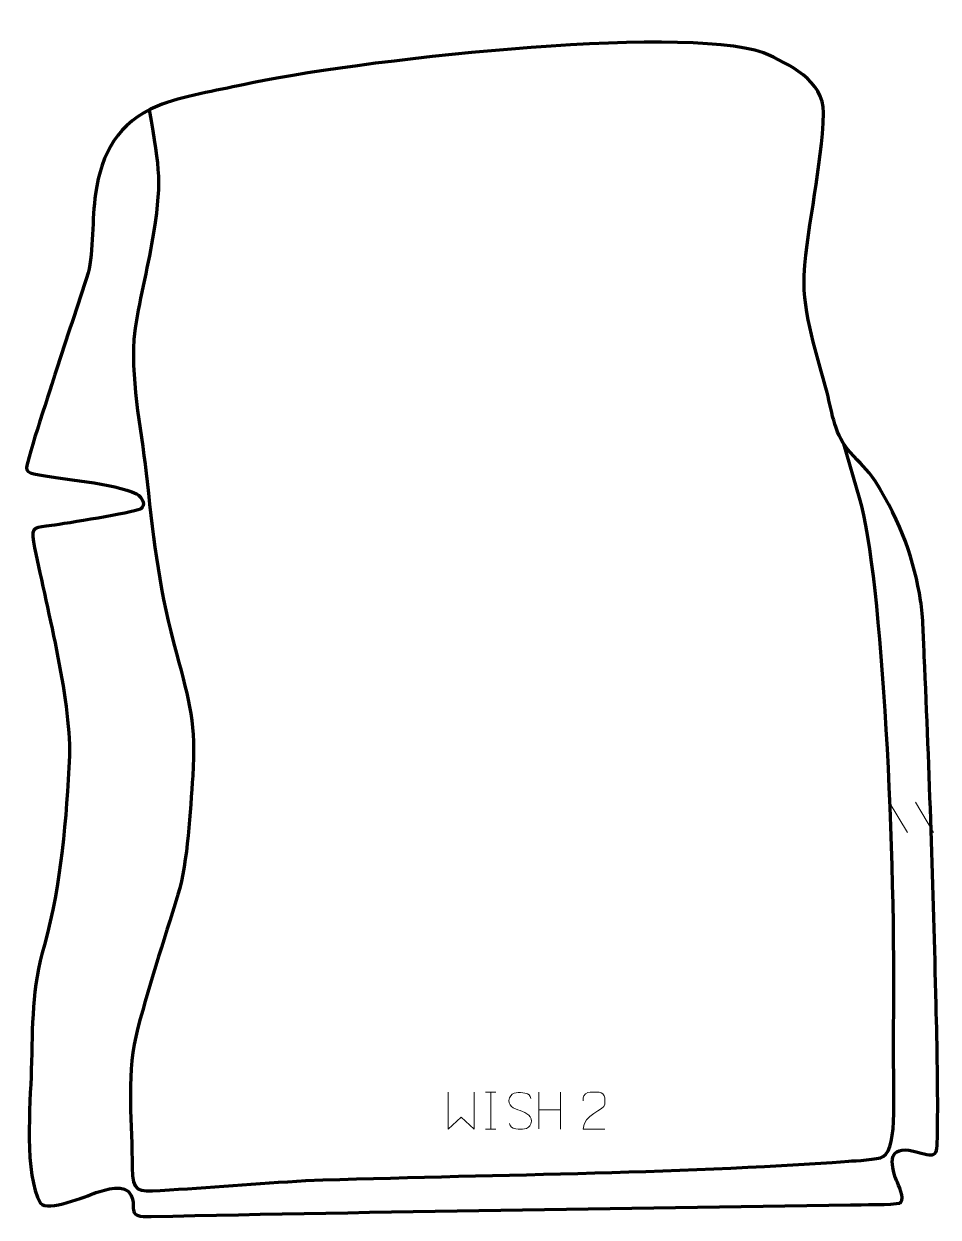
# Model space of a CAD drawing. Header units: millimetres. Extents: x -311 to 309, y -403 to 406.
import ezdxf

# ---------------------------------------------------------------- set-up
doc = ezdxf.new("R2010")
doc.units = ezdxf.units.MM
doc.header["$MEASUREMENT"] = 0
doc.layers.add('layer 1', color=7, linetype='Continuous')
doc.layers.add('layer 2', color=7, linetype='Continuous')

msp = doc.modelspace()

# ---------------------------------------------------------------- linework, layer by layer
at = {"layer": 'layer 1', "color": 140, "lineweight": 158}
msp.add_open_spline([(-225.6467, 347.3719), (-218.7486, 305.1631), (-216.5797, 299.9003), (-224.0211, 256.3116), (-224.0211, 256.3116), (-227.7697, 235.5406), (-233.9162, 212.2303), (-236.0888, 191.6364), (-236.0888, 191.6364), (-238.0336, 161.1403), (-230.2647, 126.2405), (-227.0446, 95.416), (-227.0446, 95.416), (-222.7288, 53.6157), (-218.3994, 19.6769), (-207.2333, -21.1527), (-207.2333, -21.1527), (-198.3102, -53.7447), (-193.7923, -69.4191), (-196.2042, -103.9205), (-196.2042, -103.9205), (-197.8396, -127.6757), (-199.4107, -161.8543), (-206.1917, -184.4445), (-206.1917, -184.4445), (-215.7567, -216.1071), (-227.0843, -248.7173), (-234.7702, -280.7631), (-234.7702, -280.7631), (-241.092, -309.1729), (-237.237, -340.7208), (-237.2462, -369.7461), (-237.2462, -369.7461), (-237.2514, -385.8772), (-233.3937, -386.0166), (-218.1904, -385.0179), (-218.1904, -385.0179), (-185.2688, -382.8552), (-152.3612, -380.3724), (-119.4205, -378.241), (-119.4205, -378.241), (2.5702, -374.0953), (127.2262, -373.9356), (248.7757, -365.1332), (248.7757, -365.1332), (252.8564, -364.8377), (268.6694, -364.172), (271.8919, -362.071), (271.8919, -362.071), (282.6389, -355.0639), (278.2491, -319.821), (278.9727, -274.2651), (278.9727, -274.2651), (280.7806, -160.4476), (271.7939, 29.9451), (255.93, 84.3657), (255.93, 84.3657), (255.93, 84.3657), (245.2346, 121.0557), (245.2346, 121.0557)], degree=3, knots=[0, 0, 0, 0, 0.0625, 0.0625, 0.0625, 0.0625, 0.125, 0.125, 0.125, 0.125, 0.1875, 0.1875, 0.1875, 0.1875, 0.25, 0.25, 0.25, 0.25, 0.3125, 0.3125, 0.3125, 0.3125, 0.375, 0.375, 0.375, 0.375, 0.4375, 0.4375, 0.4375, 0.4375, 0.5, 0.5, 0.5, 0.5, 0.5625, 0.5625, 0.5625, 0.5625, 0.625, 0.625, 0.625, 0.625, 0.6875, 0.6875, 0.6875, 0.6875, 0.75, 0.75, 0.75, 0.75, 0.8125, 0.8125, 0.8125, 0.8125, 0.875, 0.875, 0.875, 0.875, 1, 1, 1, 1], dxfattribs=at)
at = {"layer": 'layer 1', "color": 250, "lineweight": 9}
for points in [[(276.0809, -121.8455), (276.0809, -121.8455), (288.4452, -142.3897), (288.4452, -142.3897)], [(293.8108, -121.8455), (293.8108, -121.8455), (306.1751, -142.3897), (306.1751, -142.3897)], [(2.2734, -318.4062), (2.2734, -318.4062), (9.4415, -318.4062), (9.4415, -318.4062)], [(5.8574, -318.4062), (5.8574, -318.4062), (5.8574, -343.3597), (5.8574, -343.3597)], [(38.5358, -318.4062), (38.5358, -318.4062), (38.5358, -343.1837), (38.5358, -343.1837)], [(53.1791, -318.4062), (53.1791, -318.4062), (53.1791, -343.3597), (53.1791, -343.3597)], [(38.5358, -330.2885), (38.5358, -330.2885), (53.1791, -330.2881), (53.1791, -330.2881)], [(2.2734, -343.3597), (2.2734, -343.3597), (9.4415, -343.3597), (9.4415, -343.3597)]]:
    msp.add_open_spline(points, degree=3, dxfattribs=at)
for points, knots in [([(-22.9851, -318.404), (-22.9851, -318.404), (-22.9851, -343.362), (-22.9851, -343.362), (-22.9851, -343.362), (-22.9851, -343.362), (-14.1424, -335.2973), (-14.1424, -335.2973), (-14.1424, -335.2973), (-14.1424, -335.2973), (-5.3, -343.3614), (-5.3, -343.3614), (-5.3, -343.3614), (-5.3, -343.3614), (-5.3, -318.404), (-5.3, -318.404)], [0, 0, 0, 0, 0.2, 0.2, 0.2, 0.2, 0.4, 0.4, 0.4, 0.4, 0.6, 0.6, 0.6, 0.6, 1, 1, 1, 1]), ([(25.8575, -330.8829), (21.6092, -329.4125), (16.7011, -327.6167), (18.7062, -322.0964), (18.7062, -322.0964), (20.2097, -317.9565), (25.4233, -318.345), (29.0269, -318.9461), (29.0269, -318.9461), (31.8875, -319.4233), (32.7522, -320.6365), (33.0628, -322.7206)], [0, 0, 0, 0, 0.25, 0.25, 0.25, 0.25, 0.5, 0.5, 0.5, 0.5, 1, 1, 1, 1]), ([(83.2289, -343.3701), (78.3145, -343.3698), (73.4001, -343.3698), (68.486, -343.3701), (68.486, -343.3701), (68.486, -333.4378), (83.137, -330.7966), (83.2289, -326.4863), (83.2289, -326.4863), (83.2286, -325.0622), (83.2286, -323.6385), (83.2289, -322.2152), (83.2289, -322.2152), (83.212, -320.1381), (81.0892, -318.4133), (79.4182, -318.396), (79.4182, -318.396), (77.345, -318.3964), (75.2721, -318.3964), (73.1997, -318.396), (73.1997, -318.396), (71.3776, -318.3795), (68.5529, -320.1716), (68.486, -322.2652), (68.486, -322.2652), (68.486, -322.2652), (68.486, -324.32), (68.486, -324.32)], [0, 0, 0, 0, 0.125, 0.125, 0.125, 0.125, 0.25, 0.25, 0.25, 0.25, 0.375, 0.375, 0.375, 0.375, 0.5, 0.5, 0.5, 0.5, 0.625, 0.625, 0.625, 0.625, 0.75, 0.75, 0.75, 0.75, 1, 1, 1, 1]), ([(25.8575, -330.883), (29.8761, -332.5297), (34.9056, -334.418), (33.0716, -339.7783), (33.0716, -339.7783), (31.6118, -344.0447), (26.701, -343.788), (22.9749, -343.2333), (22.9749, -343.2333), (20.2249, -342.8235), (19.004, -341.61), (18.626, -339.4978)], [0, 0, 0, 0, 0.25, 0.25, 0.25, 0.25, 0.5, 0.5, 0.5, 0.5, 1, 1, 1, 1])]:
    msp.add_open_spline(points, degree=3, knots=knots, dxfattribs=at)
at = {"layer": 'layer 2', "color": 242, "lineweight": 158}
msp.add_open_spline([(283.286, -393.4952), (279.2227, -394.8671), (255.9268, -394.5447), (249.8284, -394.6433), (249.8284, -394.6433), (91.7383, -397.201), (-66.3756, -399.1892), (-224.4455, -402.682), (-224.4455, -402.682), (-241.6626, -403.0624), (-233.9262, -397.6765), (-237.897, -388.4251), (-237.897, -388.4251), (-241.6245, -379.7405), (-255.5456, -384.4897), (-261.8979, -386.4747), (-261.8979, -386.4747), (-268.4366, -388.7975), (-294.5187, -399.7684), (-299.3644, -393.508), (-299.3644, -393.508), (-310.6591, -374.0907), (-306.3439, -326.7067), (-305.64, -303.3135), (-305.64, -303.3135), (-304.7395, -272.8474), (-305.4374, -248.2281), (-296.6806, -218.4161), (-296.6806, -218.4161), (-285.3307, -177.0523), (-281.7736, -133.1021), (-279.7651, -90.35), (-279.7651, -90.35), (-278.8621, -51.003), (-295.9239, 12.7946), (-304.1296, 54.5154), (-304.1296, 54.5154), (-306.2981, 65.5403), (-302.3651, 64.1827), (-291.8945, 65.6175), (-291.8945, 65.6175), (-282.225, 67.048), (-237.5913, 74.1073), (-231.6763, 76.8317), (-231.6763, 76.8317), (-227.3111, 79.3648), (-230.4926, 84.9124), (-234.1831, 87.1507), (-234.1831, 87.1507), (-249.8932, 94.6081), (-285.2905, 96.9638), (-303.856, 100.5913), (-303.856, 100.5913), (-307.6036, 101.3235), (-308.8661, 102.7513), (-308.9115, 104.7878), (-308.9115, 104.7878), (-308.5751, 110.6318), (-291.5684, 161.7608), (-288.9071, 170.0018), (-288.9071, 170.0018), (-281.7117, 192.2832), (-274.2923, 214.5311), (-267.1412, 236.8132), (-267.1412, 236.8132), (-263.2503, 251.5745), (-264.5596, 273.8985), (-262.1029, 290.4773), (-262.1029, 290.4773), (-257.985, 318.2677), (-246.8087, 338.7318), (-220.025, 349.9838), (-220.025, 349.9838), (-203.1159, 356.8396), (-179.9696, 360.3843), (-161.8629, 364.3826), (-161.8629, 364.3826), (-89.7494, 380.4696), (133.2629, 405.6609), (190.7838, 386.1157), (190.7838, 386.1157), (208.0358, 378.3463), (231.6484, 367.5208), (231.5293, 345.3218), (231.5293, 345.3218), (230.2793, 307.4769), (220.9129, 272.1137), (218.3848, 235.1643), (218.3848, 235.1643), (217.3449, 208.6798), (227.39, 181.4185), (233.9333, 155.7865), (233.9333, 155.7865), (237.4427, 141.324), (239.2392, 126.6004), (249.6698, 115.3122), (249.6698, 115.3122), (256.7091, 107.6941), (260.4838, 104.4006), (266.7135, 95.4873), (266.7135, 95.4873), (284.4465, 67.7151), (293.0773, 41.4916), (297.3537, 14.8793), (297.3537, 14.8793), (299.0188, 3.9778), (299.3138, -11.782), (299.8191, -22.9538), (299.8191, -22.9538), (303.3379, -101.3339), (305.967, -180.4479), (307.8472, -258.8681), (307.8472, -258.8681), (308.5606, -288.3866), (309.2205, -316.8592), (308.7574, -346.4302), (308.7574, -346.4302), (308.4771, -364.3216), (308.1265, -362.0747), (292.4519, -358.343), (292.4519, -358.343), (275.3913, -354.2814), (276.4048, -366.26), (281.0076, -378.2022), (281.0076, -378.2022), (282.1382, -381.1357), (286.59, -390.3004), (284.0351, -392.9446), (284.0351, -392.9446), (284.0351, -392.9446), (283.286, -393.4952), (283.286, -393.4952)], degree=3, knots=[0, 0, 0, 0, 0.02941176, 0.02941176, 0.02941176, 0.02941176, 0.05882353, 0.05882353, 0.05882353, 0.05882353, 0.08823529, 0.08823529, 0.08823529, 0.08823529, 0.11764706, 0.11764706, 0.11764706, 0.11764706, 0.14705882, 0.14705882, 0.14705882, 0.14705882, 0.17647059, 0.17647059, 0.17647059, 0.17647059, 0.20588235, 0.20588235, 0.20588235, 0.20588235, 0.23529412, 0.23529412, 0.23529412, 0.23529412, 0.26470588, 0.26470588, 0.26470588, 0.26470588, 0.29411765, 0.29411765, 0.29411765, 0.29411765, 0.32352941, 0.32352941, 0.32352941, 0.32352941, 0.35294118, 0.35294118, 0.35294118, 0.35294118, 0.38235294, 0.38235294, 0.38235294, 0.38235294, 0.41176471, 0.41176471, 0.41176471, 0.41176471, 0.44117647, 0.44117647, 0.44117647, 0.44117647, 0.47058824, 0.47058824, 0.47058824, 0.47058824, 0.5, 0.5, 0.5, 0.5, 0.52941176, 0.52941176, 0.52941176, 0.52941176, 0.55882353, 0.55882353, 0.55882353, 0.55882353, 0.58823529, 0.58823529, 0.58823529, 0.58823529, 0.61764706, 0.61764706, 0.61764706, 0.61764706, 0.64705882, 0.64705882, 0.64705882, 0.64705882, 0.67647059, 0.67647059, 0.67647059, 0.67647059, 0.70588235, 0.70588235, 0.70588235, 0.70588235, 0.73529412, 0.73529412, 0.73529412, 0.73529412, 0.76470588, 0.76470588, 0.76470588, 0.76470588, 0.79411765, 0.79411765, 0.79411765, 0.79411765, 0.82352941, 0.82352941, 0.82352941, 0.82352941, 0.85294118, 0.85294118, 0.85294118, 0.85294118, 0.88235294, 0.88235294, 0.88235294, 0.88235294, 0.91176471, 0.91176471, 0.91176471, 0.91176471, 0.94117647, 0.94117647, 0.94117647, 0.94117647, 1, 1, 1, 1], dxfattribs=at)

doc.saveas('drawing.dxf')
